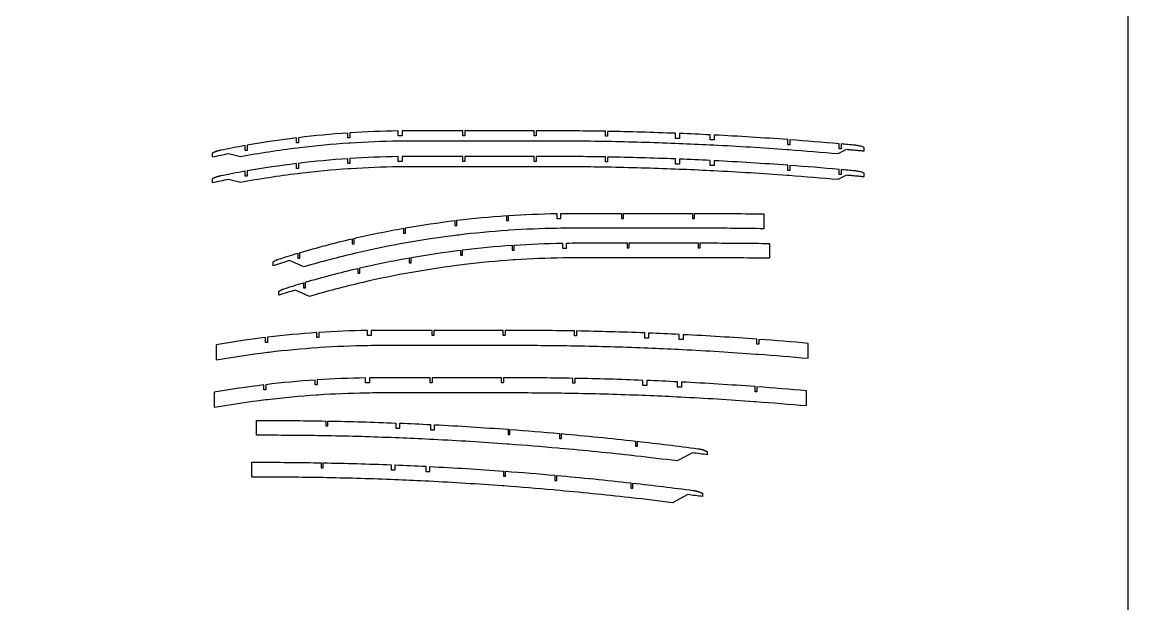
# Model space of a CAD drawing. Header units: inches. Extents: x -1514 to 1282, y -2074 to 286.
# Drawn here: x -522.1 to -298.4, y -108.6 to 9.2 of the extents above; entities that cross this region are included whole.
import ezdxf

# ---------------------------------------------------------------- set-up
doc = ezdxf.new("R2010")
doc.units = ezdxf.units.IN
doc.header["$LTSCALE"] = 0.1
doc.header["$MEASUREMENT"] = 0
doc.layers.add('pic', color=1, linetype='Continuous')

msp = doc.modelspace()

# ---------------------------------------------------------------- linework, layer by layer
at = {"color": 7, "linetype": 'Continuous', "lineweight": 25}
for points in [[(-351.7333, -16.85835), (-351.7333, -16.20151), (-351.8947, -16.12017), (-352.05845, -16.04768), (-352.22442, -15.98348), (-352.39245, -15.92699), (-352.56238, -15.87764), (-352.73407, -15.83487), (-352.90736, -15.79812), (-353.08211, -15.76681), (-353.25815, -15.74037), (-353.43535, -15.71824), (-353.61354, -15.69985, 0.001037447), (-356.38398, -15.44651), (-356.38398, -16.44651), (-356.78398, -16.44651), (-356.78398, -15.41089, 0.003741465), (-366.78398, -14.59878), (-366.78398, -15.59878), (-367.18398, -15.59878), (-367.18398, -14.56942, 0.005560235), (-382.06528, -13.6481), (-382.06528, -14.6481), (-382.86528, -14.6481), (-382.86528, -13.60798, 0.0023172), (-389.07276, -13.32918), (-389.07276, -14.32918), (-389.87276, -14.32918), (-389.87276, -13.29745, 0.005145681), (-403.66528, -12.90063), (-403.66528, -13.90063), (-404.06528, -13.90063), (-404.06528, -12.89336, 0.004468698), (-416.04776, -12.78626), (-418.09221, -12.78626), (-418.09221, -13.78626), (-418.49221, -13.78626), (-418.49221, -12.78626), (-432.49221, -12.78626), (-432.49221, -13.78626), (-432.89221, -13.78626), (-432.89221, -12.78626), (-442.89815, -12.78626, 0.002917111), (-445.17276, -12.79953), (-445.17276, -13.81051), (-445.97276, -13.81051), (-445.97276, -12.81051, 0.012570778), (-455.76528, -13.21137), (-455.76528, -14.23825), (-456.16528, -14.23825), (-456.16528, -13.23825, 0.012883211), (-466.16528, -14.17976), (-466.16528, -15.22826), (-466.56528, -15.22826), (-466.56528, -14.22826, 0.012967589), (-476.56528, -15.71549), (-476.56528, -16.78605), (-476.96528, -16.78605), (-476.96528, -15.78605, 0.006482829), (-481.9305, -16.73388), (-481.95831, -16.73962), (-481.9861, -16.74549), (-482.01386, -16.75147), (-482.04159, -16.75758), (-482.0693, -16.7638), (-482.09699, -16.77015), (-482.12464, -16.77662), (-482.15227, -16.78321), (-482.17987, -16.78992), (-482.20744, -16.79675), (-482.23497, -16.8037), (-482.26248, -16.81078), (-482.28995, -16.81797), (-482.31739, -16.82529), (-482.32423, -16.82714), (-482.33102, -16.82898), (-482.34461, -16.83268), (-482.37178, -16.84017), (-482.39895, -16.84777), (-482.4261, -16.85549), (-482.45323, -16.86333), (-482.48034, -16.87129), (-482.50743, -16.87937), (-482.5345, -16.88757), (-482.56155, -16.8959), (-482.58856, -16.90436), (-482.61554, -16.91295), (-482.64249, -16.92167), (-482.65595, -16.92608), (-482.6694, -16.93052), (-482.68284, -16.935), (-482.69627, -16.93951), (-482.70969, -16.94405), (-482.7231, -16.94863), (-482.7365, -16.95325), (-482.74989, -16.9579), (-482.76326, -16.96258), (-482.77663, -16.9673), (-482.78998, -16.97206), (-482.80332, -16.97685), (-482.81664, -16.98168), (-482.82995, -16.98654), (-482.84325, -16.99144), (-482.85654, -16.99638), (-482.86981, -17.00135), (-482.88306, -17.00637), (-482.8963, -17.01142), (-482.90953, -17.0165), (-482.92274, -17.02163), (-482.93593, -17.02679), (-482.94911, -17.03199), (-482.96228, -17.03723), (-482.97542, -17.04251), (-482.98855, -17.04783), (-483.00166, -17.05319), (-483.01475, -17.05859), (-483.02783, -17.06403), (-483.04088, -17.0695), (-483.05392, -17.07502), (-483.06694, -17.08058), (-483.07994, -17.08618), (-483.09292, -17.09182), (-483.10588, -17.0975), (-483.11882, -17.10323), (-483.13174, -17.10899), (-483.14463, -17.1148), (-483.15751, -17.12065), (-483.17037, -17.12654), (-483.1832, -17.13248), (-483.19601, -17.13846), (-483.2088, -17.14448), (-483.22156, -17.15054), (-483.23431, -17.15665), (-483.24703, -17.1628), (-483.25972, -17.169), (-483.27239, -17.17524), (-483.28504, -17.18152), (-483.29766, -17.18785), (-483.31026, -17.19422), (-483.32283, -17.20064), (-483.33537, -17.20711), (-483.34789, -17.21362), (-483.36039, -17.22018), (-483.37285, -17.22678), (-483.38529, -17.23343), (-483.39771, -17.24013), (-483.41009, -17.24687), (-483.42245, -17.25366), (-483.43478, -17.2605), (-483.44708, -17.26739), (-483.45935, -17.27432), (-483.47159, -17.2813), (-483.4838, -17.28833), (-483.49598, -17.29541), (-483.50814, -17.30254), (-483.52026, -17.30971), (-483.53235, -17.31694), (-483.54441, -17.32421), (-483.55644, -17.33154), (-483.56844, -17.33891), (-483.5804, -17.34634), (-483.59233, -17.35381), (-483.60423, -17.36134), (-483.6161, -17.36891), (-483.6161, -18.06566, -0.004345121), (-480.29634, -17.3868), (-477.89805, -17.98733, -0.0151774), (-466.32247, -16.21347), (-465.92657, -16.16546, -0.012883211), (-456.02916, -15.23361), (-455.63327, -15.20701), (-455.63327, -15.20701, -0.012570778), (-445.94122, -14.81026), (-445.14942, -14.7994, -0.002917111), (-442.89815, -14.78626), (-432.89221, -14.78626), (-432.49221, -14.78626), (-418.49221, -14.78626), (-418.09221, -14.78626), (-416.04776, -14.78626, -0.004468698), (-404.10103, -14.89304), (-403.70222, -14.90029, -0.005145681), (-389.95085, -15.29592), (-389.15324, -15.32756, -0.0023172), (-382.96427, -15.60553), (-382.16666, -15.64553, -0.005560235), (-367.32976, -16.5641), (-366.93095, -16.59337, -0.003741465), (-356.96078, -17.40306), (-355.21802, -16.53168), (-355.0127, -16.55042), (-354.80743, -16.56921), (-354.6022, -16.58807), (-354.39701, -16.60699), (-354.19187, -16.62597), (-353.98677, -16.645), (-353.78171, -16.6641), (-353.57669, -16.68326), (-353.37172, -16.70247), (-353.16678, -16.72175), (-352.96189, -16.74108), (-352.75703, -16.76048), (-352.55221, -16.77993), (-352.34743, -16.79945), (-352.14268, -16.81902), (-351.93797, -16.83866)], [(-351.7333, -22.05282), (-351.7333, -21.39597), (-351.8947, -21.31464), (-352.05845, -21.24215), (-352.22442, -21.17794), (-352.39245, -21.12145), (-352.56238, -21.07211), (-352.73407, -21.02934), (-352.90736, -20.99259), (-353.08211, -20.96127), (-353.25815, -20.93484), (-353.43535, -20.91271), (-353.61354, -20.89432, 0.001037447), (-356.38398, -20.64098), (-356.38398, -21.64098), (-356.78398, -21.64098), (-356.78398, -20.60536, 0.003741465), (-366.78398, -19.79324), (-366.78398, -20.79324), (-367.18398, -20.79324), (-367.18398, -19.76389, 0.005560235), (-382.06528, -18.84257), (-382.06528, -19.84257), (-382.86528, -19.84257), (-382.86528, -18.80245, 0.0023172), (-389.07276, -18.52365), (-389.07276, -19.52365), (-389.87276, -19.52365), (-389.87276, -18.49191, 0.005145681), (-403.66528, -18.09509), (-403.66528, -19.09509), (-404.06528, -19.09509), (-404.06528, -18.08782, 0.004468698), (-416.04776, -17.98073), (-418.09221, -17.98073), (-418.09221, -18.98073), (-418.49221, -18.98073), (-418.49221, -17.98073), (-432.49221, -17.98073), (-432.49221, -18.98073), (-432.89221, -18.98073), (-432.89221, -17.98073), (-442.89815, -17.98073, 0.002917111), (-445.17276, -17.994), (-445.17276, -19.00498), (-445.97276, -19.00498), (-445.97276, -18.00498, 0.012570778), (-455.76528, -18.40584), (-455.76528, -19.43271), (-456.16528, -19.43271), (-456.16528, -18.43271, 0.012883211), (-466.16528, -19.37423), (-466.16528, -20.42273), (-466.56528, -20.42273), (-466.56528, -19.42273, 0.012967589), (-476.56528, -20.90996), (-476.56528, -21.98052), (-476.96528, -21.98052), (-476.96528, -20.98052, 0.006482829), (-481.9305, -21.92834), (-481.95831, -21.93409), (-481.9861, -21.93995), (-482.01386, -21.94594), (-482.04159, -21.95204), (-482.0693, -21.95827), (-482.09699, -21.96462), (-482.12464, -21.97108), (-482.15227, -21.97767), (-482.17987, -21.98438), (-482.20744, -21.99122), (-482.23497, -21.99817), (-482.26248, -22.00524), (-482.28995, -22.01244), (-482.31739, -22.01976), (-482.32423, -22.0216), (-482.33102, -22.02344), (-482.34461, -22.02715), (-482.37178, -22.03464), (-482.39895, -22.04224), (-482.4261, -22.04996), (-482.45323, -22.0578), (-482.48034, -22.06576), (-482.50743, -22.07384), (-482.5345, -22.08204), (-482.56155, -22.09037), (-482.58856, -22.09883), (-482.61554, -22.10742), (-482.64249, -22.11614), (-482.65595, -22.12055), (-482.6694, -22.12499), (-482.68284, -22.12947), (-482.69627, -22.13398), (-482.70969, -22.13852), (-482.7231, -22.1431), (-482.7365, -22.14772), (-482.74989, -22.15236), (-482.76326, -22.15705), (-482.77663, -22.16177), (-482.78998, -22.16653), (-482.80332, -22.17132), (-482.81664, -22.17614), (-482.82995, -22.18101), (-482.84325, -22.18591), (-482.85654, -22.19085), (-482.86981, -22.19582), (-482.88306, -22.20083), (-482.8963, -22.20588), (-482.90953, -22.21097), (-482.92274, -22.2161), (-482.93593, -22.22126), (-482.94911, -22.22646), (-482.96228, -22.2317), (-482.97542, -22.23698), (-482.98855, -22.2423), (-483.00166, -22.24766), (-483.01475, -22.25306), (-483.02783, -22.25849), (-483.04088, -22.26397), (-483.05392, -22.26949), (-483.06694, -22.27505), (-483.07994, -22.28065), (-483.09292, -22.28629), (-483.10588, -22.29197), (-483.11882, -22.2977), (-483.13174, -22.30346), (-483.14463, -22.30927), (-483.15751, -22.31512), (-483.17037, -22.32101), (-483.1832, -22.32694), (-483.19601, -22.33292), (-483.2088, -22.33894), (-483.22156, -22.34501), (-483.23431, -22.35112), (-483.24703, -22.35727), (-483.25972, -22.36346), (-483.27239, -22.3697), (-483.28504, -22.37599), (-483.29766, -22.38232), (-483.31026, -22.38869), (-483.32283, -22.39511), (-483.33537, -22.40158), (-483.34789, -22.40809), (-483.36039, -22.41465), (-483.37285, -22.42125), (-483.38529, -22.4279), (-483.39771, -22.4346), (-483.41009, -22.44134), (-483.42245, -22.44813), (-483.43478, -22.45497), (-483.44708, -22.46185), (-483.45935, -22.46879), (-483.47159, -22.47577), (-483.4838, -22.4828), (-483.49598, -22.48988), (-483.50814, -22.497), (-483.52026, -22.50418), (-483.53235, -22.5114), (-483.54441, -22.51868), (-483.55644, -22.526), (-483.56844, -22.53338), (-483.5804, -22.5408), (-483.59233, -22.54828), (-483.60423, -22.5558), (-483.6161, -22.56338), (-483.6161, -23.26013, -0.004345121), (-480.29634, -22.58127), (-477.89805, -23.1818, -0.0151774), (-466.32247, -21.40794), (-465.92657, -21.35993, -0.012883211), (-456.02916, -20.42808), (-455.63327, -20.40148), (-455.63327, -20.40148, -0.012570778), (-445.94122, -20.00473), (-445.14942, -19.99386, -0.002917111), (-442.89815, -19.98073), (-432.89221, -19.98073), (-432.49221, -19.98073), (-418.49221, -19.98073), (-418.09221, -19.98073), (-416.04776, -19.98073, -0.004468698), (-404.10103, -20.0875), (-403.70222, -20.09475, -0.005145681), (-389.95085, -20.49039), (-389.15324, -20.52203, -0.0023172), (-382.96427, -20.79999), (-382.16666, -20.84, -0.005560235), (-367.32976, -21.75857), (-366.93095, -21.78783, -0.003741465), (-356.96078, -22.59753), (-355.21802, -21.72614), (-355.0127, -21.74488), (-354.80743, -21.76368), (-354.6022, -21.78254), (-354.39701, -21.80146), (-354.19187, -21.82043), (-353.98677, -21.83947), (-353.78171, -21.85857), (-353.57669, -21.87772), (-353.37172, -21.89694), (-353.16678, -21.91621), (-352.96189, -21.93555), (-352.75703, -21.95494), (-352.55221, -21.9744), (-352.34743, -21.99391), (-352.14268, -22.01349), (-351.93797, -22.03312)], [(-470.24223, -38.78578, -0.005283861), (-466.30507, -37.57181), (-466.30507, -38.57181), (-465.90507, -38.57181), (-465.90507, -37.45356, -0.014062872), (-455.30507, -34.65353), (-455.30507, -35.65353), (-454.90507, -35.65353), (-454.90507, -34.56026, -0.01309234), (-444.90507, -32.51399), (-444.90507, -33.51399), (-444.50507, -33.51399), (-444.50507, -32.44343, -0.012967589), (-434.50507, -30.9562), (-434.50507, -31.9562), (-434.10507, -31.9562), (-434.10507, -30.9077, -0.012883211), (-424.10507, -29.96619), (-424.10507, -30.96619), (-423.70507, -30.96619), (-423.70507, -29.93931, -0.012570778), (-413.91256, -29.53845), (-413.91256, -30.53845), (-413.11256, -30.53845), (-413.11256, -29.52747, -0.002917111), (-410.83795, -29.5142), (-400.83201, -29.5142), (-400.83201, -30.5142), (-400.43201, -30.5142), (-400.43201, -29.5142), (-386.43201, -29.5142), (-386.43201, -30.5142), (-386.03201, -30.5142), (-386.03201, -29.5142), (-383.98756, -29.5142, -0.004468698), (-372.00507, -29.6213), (-372.00507, -32.62178, 0.004488788), (-383.98756, -32.5142), (-386.03201, -32.5142), (-386.43201, -32.5142), (-400.43201, -32.5142), (-400.83201, -32.5142), (-410.83795, -32.5142, 0.002917111), (-413.07755, -32.52727), (-413.86524, -32.53808, 0.012570778), (-423.50706, -32.93277), (-423.9009, -32.95923, 0.012883211), (-433.74701, -33.88625), (-434.14086, -33.93401, 0.012967589), (-443.98696, -35.39835), (-444.38081, -35.46783, 0.01309234), (-454.22692, -37.48261), (-454.62076, -37.57444, 0.014062872), (-465.05763, -40.33138), (-467.94416, -39.04522, 0.004488155), (-471.28132, -40.1004), (-471.28132, -39.34588), (-471.27433, -39.33984), (-471.26732, -39.33383), (-471.26028, -39.32785), (-471.25322, -39.32189), (-471.24613, -39.31597), (-471.23902, -39.31007), (-471.23188, -39.3042), (-471.22472, -39.29836), (-471.21753, -39.29255), (-471.21032, -39.28676), (-471.20308, -39.28101), (-471.19582, -39.27528), (-471.18854, -39.26958), (-471.18123, -39.26391), (-471.1739, -39.25826), (-471.16654, -39.25265), (-471.15917, -39.24706), (-471.15177, -39.2415), (-471.14434, -39.23596), (-471.1369, -39.23046), (-471.12943, -39.22498), (-471.12194, -39.21953), (-471.11443, -39.21411), (-471.1069, -39.20871), (-471.09935, -39.20334), (-471.09177, -39.198), (-471.08418, -39.19269), (-471.07656, -39.1874), (-471.06893, -39.18214), (-471.06127, -39.17691), (-471.0536, -39.17171), (-471.0459, -39.16653), (-471.03819, -39.16138), (-471.03045, -39.15625), (-471.0227, -39.15116), (-471.01493, -39.14609), (-471.00714, -39.14104), (-470.99933, -39.13603), (-470.9915, -39.13103), (-470.98365, -39.12607), (-470.97579, -39.12113), (-470.96791, -39.11622), (-470.96001, -39.11134), (-470.9521, -39.10648), (-470.94417, -39.10165), (-470.93622, -39.09684), (-470.92826, -39.09206), (-470.92027, -39.08731), (-470.91228, -39.08258), (-470.90427, -39.07788), (-470.89624, -39.0732), (-470.88819, -39.06855), (-470.88014, -39.06393), (-470.87206, -39.05933), (-470.86398, -39.05476), (-470.85587, -39.05021), (-470.84776, -39.04569), (-470.83963, -39.04119), (-470.83148, -39.03672), (-470.82332, -39.03228), (-470.81515, -39.02786), (-470.80697, -39.02347), (-470.79877, -39.0191), (-470.79056, -39.01475), (-470.78234, -39.01043), (-470.7741, -39.00614), (-470.76586, -39.00187), (-470.7576, -38.99763), (-470.74933, -38.99341), (-470.74105, -38.98922), (-470.73275, -38.98505), (-470.72445, -38.98091), (-470.71614, -38.97679), (-470.70781, -38.97269), (-470.69948, -38.96862), (-470.69113, -38.96458), (-470.68278, -38.96056), (-470.67441, -38.95656), (-470.66604, -38.95259), (-470.65765, -38.94864), (-470.64926, -38.94472), (-470.64086, -38.94082), (-470.63245, -38.93694), (-470.62403, -38.93309), (-470.61561, -38.92927), (-470.60717, -38.92546), (-470.59873, -38.92169), (-470.59028, -38.91793), (-470.58182, -38.9142), (-470.57336, -38.91049), (-470.56489, -38.90681), (-470.56065, -38.90498), (-470.55637, -38.90313), (-470.54781, -38.89946), (-470.53924, -38.89582), (-470.53065, -38.8922), (-470.52206, -38.8886), (-470.51346, -38.88502), (-470.50484, -38.88147), (-470.49622, -38.87794), (-470.48758, -38.87444), (-470.47894, -38.87095), (-470.47028, -38.8675), (-470.46162, -38.86406), (-470.45295, -38.86065), (-470.44427, -38.85726), (-470.43557, -38.85389), (-470.42687, -38.85055), (-470.41816, -38.84723), (-470.40945, -38.84394), (-470.40072, -38.84067), (-470.39198, -38.83742), (-470.38324, -38.83419), (-470.37448, -38.83099), (-470.36572, -38.82781), (-470.35695, -38.82466), (-470.34817, -38.82153), (-470.33939, -38.81842), (-470.33059, -38.81534), (-470.32179, -38.81227), (-470.31298, -38.80924), (-470.30416, -38.80622), (-470.29534, -38.80323), (-470.2865, -38.80026), (-470.27766, -38.79732), (-470.26882, -38.7944), (-470.25996, -38.7915), (-470.2511, -38.78863)], [(-469.09112, -44.76977, -0.005283861), (-465.15397, -43.55581), (-465.15397, -44.55581), (-464.75397, -44.55581), (-464.75397, -43.43755, -0.014062872), (-454.15397, -40.63752), (-454.15397, -41.63752), (-453.75397, -41.63752), (-453.75397, -40.54426, -0.01309234), (-443.75397, -38.49799), (-443.75397, -39.49799), (-443.35397, -39.49799), (-443.35397, -38.42742, -0.012967589), (-433.35397, -36.9402), (-433.35397, -37.9402), (-432.95397, -37.9402), (-432.95397, -36.89169, -0.012883211), (-422.95397, -35.95018), (-422.95397, -36.95018), (-422.55397, -36.95018), (-422.55397, -35.92331, -0.012570778), (-412.76145, -35.52244), (-412.76145, -36.52244), (-411.96145, -36.52244), (-411.96145, -35.51147, -0.002917111), (-409.68684, -35.4982), (-399.6809, -35.4982), (-399.6809, -36.4982), (-399.2809, -36.4982), (-399.2809, -35.4982), (-385.2809, -35.4982), (-385.2809, -36.4982), (-384.8809, -36.4982), (-384.8809, -35.4982), (-382.83645, -35.4982, -0.004468698), (-370.85397, -35.60529), (-370.85397, -38.60577, 0.004488788), (-382.83645, -38.4982), (-384.8809, -38.4982), (-385.2809, -38.4982), (-399.2809, -38.4982), (-399.6809, -38.4982), (-409.68684, -38.4982, 0.002917111), (-411.92645, -38.51126), (-412.71413, -38.52207, 0.012570778), (-422.35595, -38.91676), (-422.7498, -38.94322, 0.012883211), (-432.5959, -39.87025), (-432.98975, -39.91801, 0.012967589), (-442.83586, -41.38234), (-443.2297, -41.45182, 0.01309234), (-453.07581, -43.4666), (-453.46965, -43.55843, 0.014062872), (-463.90653, -46.31537), (-466.79305, -45.02921, 0.004488155), (-470.13021, -46.0844), (-470.13021, -45.32988), (-470.12322, -45.32384), (-470.11621, -45.31783), (-470.10918, -45.31184), (-470.10211, -45.30589), (-470.09503, -45.29996), (-470.08791, -45.29406), (-470.08078, -45.2882), (-470.07361, -45.28235), (-470.06642, -45.27654), (-470.05921, -45.27076), (-470.05198, -45.265), (-470.04472, -45.25927), (-470.03743, -45.25357), (-470.03012, -45.2479), (-470.02279, -45.24226), (-470.01544, -45.23664), (-470.00806, -45.23105), (-470.00066, -45.22549), (-469.99324, -45.21996), (-469.98579, -45.21445), (-469.97832, -45.20897), (-469.97084, -45.20352), (-469.96332, -45.1981), (-469.95579, -45.19271), (-469.94824, -45.18734), (-469.94067, -45.182), (-469.93307, -45.17668), (-469.92546, -45.1714), (-469.91782, -45.16614), (-469.91016, -45.16091), (-469.90249, -45.1557), (-469.89479, -45.15052), (-469.88708, -45.14537), (-469.87934, -45.14025), (-469.87159, -45.13515), (-469.86382, -45.13008), (-469.85603, -45.12504), (-469.84822, -45.12002), (-469.84039, -45.11503), (-469.83255, -45.11006), (-469.82468, -45.10513), (-469.8168, -45.10021), (-469.80891, -45.09533), (-469.80099, -45.09047), (-469.79306, -45.08564), (-469.78511, -45.08083), (-469.77715, -45.07605), (-469.76917, -45.0713), (-469.76117, -45.06657), (-469.75316, -45.06187), (-469.74513, -45.0572), (-469.73709, -45.05255), (-469.72903, -45.04792), (-469.72096, -45.04332), (-469.71287, -45.03875), (-469.70476, -45.0342), (-469.69665, -45.02968), (-469.68852, -45.02519), (-469.68037, -45.02072), (-469.67222, -45.01627), (-469.66404, -45.01185), (-469.65586, -45.00746), (-469.64766, -45.00309), (-469.63945, -44.99875), (-469.63123, -44.99443), (-469.623, -44.99013), (-469.61475, -44.98587), (-469.60649, -44.98162), (-469.59822, -44.9774), (-469.58994, -44.97321), (-469.58165, -44.96904), (-469.57334, -44.9649), (-469.56503, -44.96078), (-469.5567, -44.95669), (-469.54837, -44.95262), (-469.54002, -44.94857), (-469.53167, -44.94455), (-469.5233, -44.94055), (-469.51493, -44.93658), (-469.50654, -44.93263), (-469.49815, -44.92871), (-469.48975, -44.92481), (-469.48134, -44.92094), (-469.47292, -44.91709), (-469.4645, -44.91326), (-469.45606, -44.90946), (-469.44762, -44.90568), (-469.43917, -44.90192), (-469.43072, -44.89819), (-469.42225, -44.89449), (-469.41378, -44.8908), (-469.40954, -44.88897), (-469.40527, -44.88713), (-469.3967, -44.88346), (-469.38813, -44.87981), (-469.37955, -44.87619), (-469.37095, -44.87259), (-469.36235, -44.86902), (-469.35373, -44.86546), (-469.34511, -44.86194), (-469.33647, -44.85843), (-469.32783, -44.85495), (-469.31918, -44.85149), (-469.31051, -44.84805), (-469.30184, -44.84464), (-469.29316, -44.84125), (-469.28447, -44.83789), (-469.27577, -44.83455), (-469.26706, -44.83123), (-469.25834, -44.82793), (-469.24961, -44.82466), (-469.24087, -44.82141), (-469.23213, -44.81819), (-469.22338, -44.81499), (-469.21461, -44.81181), (-469.20584, -44.80865), (-469.19706, -44.80552), (-469.18828, -44.80241), (-469.17948, -44.79933), (-469.17068, -44.79627), (-469.16187, -44.79323), (-469.15305, -44.79022), (-469.14423, -44.78722), (-469.1354, -44.78426), (-469.12656, -44.78131), (-469.11771, -44.77839), (-469.10885, -44.77549), (-469.09999, -44.77262)], [(-383.46927, -77.75068), (-383.46927, -78.3796, 0.00112038), (-386.44342, -77.98666), (-389.57225, -79.62369, 0.003145024), (-397.90921, -78.63115), (-398.30742, -78.5864, 0.00562217), (-413.24029, -77.08269), (-413.6385, -77.04723, 0.003741465), (-423.59375, -76.23875), (-423.99196, -76.20953, 0.005560235), (-438.80667, -75.29233), (-439.60309, -75.25239, 0.0023172), (-445.78279, -74.97484), (-446.57921, -74.94324, 0.005145681), (-460.31001, -74.5482), (-460.70822, -74.54096, 0.004468698), (-472.63708, -74.43435), (-474.68153, -74.43435), (-474.68153, -71.43435), (-472.63708, -71.43435, -0.004468698), (-460.6546, -71.54144), (-460.6546, -72.54871), (-460.2546, -72.54871), (-460.2546, -71.54871, -0.005145681), (-446.46208, -71.94553), (-446.46208, -72.97727), (-445.66208, -72.97727), (-445.66208, -71.97727, -0.0023172), (-439.4546, -72.25606), (-439.4546, -73.29619), (-438.6546, -73.29619), (-438.6546, -72.29619, -0.005560235), (-423.7733, -73.21751), (-423.7733, -74.24686), (-423.3733, -74.24686), (-423.3733, -73.24686, -0.003741465), (-413.3733, -74.05897), (-413.3733, -75.0946), (-412.9733, -75.0946), (-412.9733, -74.0946, -0.00562217), (-397.9733, -75.60507), (-397.9733, -76.65002), (-397.5733, -76.65002), (-397.5733, -75.65002, -0.004588999), (-385.3583, -77.14003), (-385.34288, -77.14207), (-385.32747, -77.14414), (-385.31205, -77.14625), (-385.29663, -77.1484), (-385.28122, -77.15058), (-385.2658, -77.15279), (-385.25039, -77.15504), (-385.23498, -77.15732), (-385.21957, -77.15964), (-385.20416, -77.162), (-385.18876, -77.16439), (-385.17335, -77.16681), (-385.15795, -77.16927), (-385.14255, -77.17177), (-385.12716, -77.17431), (-385.11177, -77.17688), (-385.09638, -77.17949), (-385.081, -77.18213), (-385.06562, -77.18482), (-385.05024, -77.18754), (-385.03487, -77.19029), (-385.01951, -77.19309), (-385.00415, -77.19592), (-384.98879, -77.1988), (-384.97344, -77.20171), (-384.9581, -77.20465), (-384.94276, -77.20764), (-384.92743, -77.21067), (-384.91211, -77.21373), (-384.89679, -77.21684), (-384.88148, -77.21998), (-384.86618, -77.22317), (-384.85089, -77.22639), (-384.8356, -77.22966), (-384.82032, -77.23296), (-384.80506, -77.23631), (-384.7898, -77.23969), (-384.77454, -77.24312), (-384.7593, -77.24658), (-384.74407, -77.25009), (-384.72885, -77.25364), (-384.71363, -77.25724), (-384.69843, -77.26087), (-384.68324, -77.26454), (-384.66806, -77.26826), (-384.65289, -77.27202), (-384.63773, -77.27582), (-384.62258, -77.27967), (-384.60744, -77.28356), (-384.59232, -77.28749), (-384.57721, -77.29146), (-384.56211, -77.29548), (-384.54702, -77.29954), (-384.53195, -77.30365), (-384.51689, -77.3078), (-384.50184, -77.31199), (-384.48681, -77.31623), (-384.47179, -77.32051), (-384.45679, -77.32484), (-384.4418, -77.32921), (-384.42682, -77.33363), (-384.41186, -77.33809), (-384.39692, -77.3426), (-384.38199, -77.34715), (-384.36707, -77.35175), (-384.35218, -77.3564), (-384.3373, -77.36109), (-384.32243, -77.36583), (-384.30758, -77.37062), (-384.29275, -77.37545), (-384.27794, -77.38033), (-384.26314, -77.38526), (-384.24837, -77.39023), (-384.23361, -77.39525), (-384.21886, -77.40032), (-384.20414, -77.40544), (-384.18944, -77.41061), (-384.17475, -77.41582), (-384.16009, -77.42108), (-384.14544, -77.42639), (-384.13082, -77.43176), (-384.11621, -77.43717), (-384.10162, -77.44262), (-384.08706, -77.44813), (-384.07251, -77.45369), (-384.05799, -77.4593), (-384.04349, -77.46496), (-384.02901, -77.47067), (-384.01455, -77.47642), (-384.00012, -77.48223), (-383.9857, -77.48809), (-383.97131, -77.49401), (-383.95694, -77.49997), (-383.9426, -77.50598), (-383.92827, -77.51205), (-383.91398, -77.51817), (-383.8997, -77.52433), (-383.89257, -77.52744), (-383.88901, -77.529), (-383.88543, -77.53056), (-383.87107, -77.5369), (-383.85674, -77.5433), (-383.84242, -77.54975), (-383.82813, -77.55627), (-383.81386, -77.56286), (-383.79963, -77.5695), (-383.78542, -77.57622), (-383.77124, -77.58299), (-383.75709, -77.58984), (-383.74297, -77.59675), (-383.72889, -77.60373), (-383.71484, -77.61078), (-383.70082, -77.6179), (-383.68685, -77.62509), (-383.67291, -77.63236), (-383.65901, -77.6397), (-383.64515, -77.64711), (-383.63133, -77.6546), (-383.61756, -77.66216), (-383.60383, -77.66981), (-383.59015, -77.67753), (-383.57651, -77.68532), (-383.56292, -77.6932), (-383.54939, -77.70116), (-383.5359, -77.70921), (-383.52918, -77.71326), (-383.52246, -77.71733), (-383.51577, -77.72143), (-383.50908, -77.72554), (-383.50241, -77.72968), (-383.49576, -77.73383), (-383.48911, -77.73801), (-383.48248, -77.74221), (-383.47587, -77.74643)], [(-384.40945, -86.2098), (-384.40945, -86.83872, 0.00112038), (-387.3836, -86.44578), (-390.51243, -88.08281, 0.003145024), (-398.84939, -87.09027), (-399.2476, -87.04553, 0.00562217), (-414.18047, -85.54181), (-414.57868, -85.50635, 0.003741465), (-424.53393, -84.69787), (-424.93214, -84.66865, 0.005560235), (-439.74685, -83.75145), (-440.54327, -83.71151, 0.0023172), (-446.72297, -83.43396), (-447.51939, -83.40236, 0.005145681), (-461.25019, -83.00732), (-461.6484, -83.00008, 0.004468698), (-473.57726, -82.89347), (-475.62171, -82.89347), (-475.62171, -79.89347), (-473.57726, -79.89347, -0.004468698), (-461.59478, -80.00056), (-461.59478, -81.00783), (-461.19478, -81.00783), (-461.19478, -80.00783, -0.005145681), (-447.40226, -80.40465), (-447.40226, -81.43639), (-446.60226, -81.43639), (-446.60226, -80.43639, -0.0023172), (-440.39478, -80.71518), (-440.39478, -81.75531), (-439.59478, -81.75531), (-439.59478, -80.75531, -0.005560235), (-424.71348, -81.67663), (-424.71348, -82.70598), (-424.31348, -82.70598), (-424.31348, -81.70598, -0.003741465), (-414.31348, -82.5181), (-414.31348, -83.55372), (-413.91348, -83.55372), (-413.91348, -82.55372, -0.00562217), (-398.91348, -84.06419), (-398.91348, -85.10914), (-398.51348, -85.10914), (-398.51348, -84.10914, -0.004588999), (-386.29848, -85.59915), (-386.28306, -85.60119), (-386.26765, -85.60327), (-386.25223, -85.60538), (-386.23681, -85.60752), (-386.2214, -85.6097), (-386.20599, -85.61191), (-386.19057, -85.61416), (-386.17516, -85.61644), (-386.15975, -85.61876), (-386.14434, -85.62112), (-386.12894, -85.62351), (-386.11353, -85.62593), (-386.09813, -85.6284), (-386.08273, -85.63089), (-386.06734, -85.63343), (-386.05195, -85.636), (-386.03656, -85.63861), (-386.02118, -85.64125), (-386.0058, -85.64394), (-385.99042, -85.64666), (-385.97505, -85.64942), (-385.95969, -85.65221), (-385.94433, -85.65504), (-385.92897, -85.65792), (-385.91362, -85.66083), (-385.89828, -85.66378), (-385.88294, -85.66676), (-385.86761, -85.66979), (-385.85229, -85.67286), (-385.83697, -85.67596), (-385.82167, -85.67911), (-385.80636, -85.68229), (-385.79107, -85.68551), (-385.77578, -85.68878), (-385.76051, -85.69208), (-385.74524, -85.69543), (-385.72998, -85.69881), (-385.71472, -85.70224), (-385.69948, -85.70571), (-385.68425, -85.70922), (-385.66903, -85.71277), (-385.65381, -85.71636), (-385.63861, -85.71999), (-385.62342, -85.72367), (-385.60824, -85.72738), (-385.59307, -85.73114), (-385.57791, -85.73495), (-385.56276, -85.73879), (-385.54762, -85.74268), (-385.5325, -85.74661), (-385.51739, -85.75058), (-385.50229, -85.7546), (-385.4872, -85.75866), (-385.47213, -85.76277), (-385.45707, -85.76692), (-385.44202, -85.77111), (-385.42699, -85.77535), (-385.41197, -85.77963), (-385.39697, -85.78396), (-385.38198, -85.78833), (-385.367, -85.79275), (-385.35204, -85.79721), (-385.3371, -85.80172), (-385.32217, -85.80627), (-385.30725, -85.81088), (-385.29236, -85.81552), (-385.27748, -85.82021), (-385.26261, -85.82495), (-385.24776, -85.82974), (-385.23293, -85.83457), (-385.21812, -85.83945), (-385.20332, -85.84438), (-385.18855, -85.84935), (-385.17379, -85.85437), (-385.15905, -85.85944), (-385.14432, -85.86456), (-385.12962, -85.86973), (-385.11493, -85.87494), (-385.10027, -85.8802), (-385.08562, -85.88552), (-385.071, -85.89088), (-385.05639, -85.89629), (-385.0418, -85.90175), (-385.02724, -85.90725), (-385.0127, -85.91281), (-384.99817, -85.91842), (-384.98367, -85.92408), (-384.96919, -85.92979), (-384.95473, -85.93555), (-384.9403, -85.94136), (-384.92588, -85.94722), (-384.91149, -85.95313), (-384.89712, -85.95909), (-384.88278, -85.9651), (-384.86846, -85.97117), (-384.85416, -85.97729), (-384.83988, -85.98346), (-384.83275, -85.98656), (-384.82919, -85.98812), (-384.82561, -85.98969), (-384.81125, -85.99602), (-384.79692, -86.00242), (-384.7826, -86.00888), (-384.76831, -86.0154), (-384.75405, -86.02198), (-384.73981, -86.02863), (-384.7256, -86.03534), (-384.71142, -86.04211), (-384.69727, -86.04896), (-384.68315, -86.05587), (-384.66907, -86.06285), (-384.65502, -86.0699), (-384.641, -86.07702), (-384.62703, -86.08422), (-384.61309, -86.09148), (-384.59919, -86.09882), (-384.58533, -86.10623), (-384.57151, -86.11372), (-384.55774, -86.12129), (-384.54401, -86.12893), (-384.53033, -86.13665), (-384.51669, -86.14445), (-384.5031, -86.15233), (-384.48957, -86.16029), (-384.47608, -86.16833), (-384.46936, -86.17238), (-384.46264, -86.17645), (-384.45595, -86.18055), (-384.44926, -86.18466), (-384.44259, -86.1888), (-384.43594, -86.19296), (-384.42929, -86.19713), (-384.42266, -86.20133), (-384.41605, -86.20556)]]:
    msp.add_lwpolyline(points, format="xyb", close=True, dxfattribs=at)
for points in [[(-424.34477, -54.20024), (-424.74477, -54.20024), (-424.74477, -53.20024), (-438.74477, -53.20024), (-438.74477, -54.20024), (-439.14477, -54.20024), (-439.14477, -53.20024), (-449.15071, -53.20024, 0.002917111), (-451.42531, -53.21351), (-451.42531, -54.22449), (-452.22531, -54.22449), (-452.22531, -53.22449, 0.012570778), (-462.01783, -53.62536), (-462.01783, -54.65223), (-462.41783, -54.65223), (-462.41783, -53.65223, 0.012883211), (-472.41783, -54.59374), (-472.41783, -55.64225), (-472.81783, -55.64225), (-472.81783, -54.64225, 0.012967589), (-482.81783, -56.12947), (-482.81783, -59.17597, -0.013653), (-472.45361, -57.62005), (-472.05977, -57.5723, -0.012883211), (-462.21366, -56.64527), (-461.81982, -56.61881, -0.012570778), (-452.178, -56.22412), (-451.39031, -56.21331, -0.002917111), (-449.15071, -56.20024), (-439.14477, -56.20024), (-438.74477, -56.20024), (-424.74477, -56.20024), (-424.34477, -56.20024), (-422.30031, -56.20024, -0.004468698), (-410.37145, -56.30686), (-409.97324, -56.3141, -0.005145681), (-396.24245, -56.70914), (-395.44603, -56.74074, -0.0023172), (-389.26632, -57.01828), (-388.4699, -57.05823, -0.005560235), (-373.6552, -57.97542), (-373.25699, -58.00465, -0.003841201), (-363.03653, -58.83672), (-363.03653, -55.82487, 0.003741465), (-373.03653, -55.01276), (-373.03653, -56.01276), (-373.43653, -56.01276), (-373.43653, -54.9834, 0.005560235), (-388.31783, -54.06209), (-388.31783, -55.06209), (-389.11783, -55.06209), (-389.11783, -54.02196, 0.0023172), (-395.32531, -53.74317), (-395.32531, -54.74317), (-396.12531, -54.74317), (-396.12531, -53.71143, 0.005145681), (-409.91783, -53.31461), (-409.91783, -54.31461), (-410.31783, -54.31461), (-410.31783, -53.30734, 0.004468698), (-422.30031, -53.20024), (-424.34477, -53.20024), (-424.34477, -54.18025)], [(-424.7139, -63.79497), (-425.1139, -63.79497), (-425.1139, -62.79497), (-439.1139, -62.79497), (-439.1139, -63.79497), (-439.5139, -63.79497), (-439.5139, -62.79497), (-449.51985, -62.79497, 0.002917111), (-451.79445, -62.80824), (-451.79445, -63.81922), (-452.59445, -63.81922), (-452.59445, -62.81922, 0.012570778), (-462.38697, -63.22008), (-462.38697, -64.24695), (-462.78697, -64.24695), (-462.78697, -63.24695, 0.012883211), (-472.78697, -64.18847), (-472.78697, -65.23697), (-473.18697, -65.23697), (-473.18697, -64.23697, 0.012967589), (-483.18697, -65.7242), (-483.18697, -68.77069, -0.013653), (-472.82275, -67.21478), (-472.42891, -67.16702, -0.012883211), (-462.5828, -66.24), (-462.18895, -66.21354, -0.012570778), (-452.54714, -65.81884), (-451.75945, -65.80804, -0.002917111), (-449.51985, -65.79497), (-439.5139, -65.79497), (-439.1139, -65.79497), (-425.1139, -65.79497), (-424.7139, -65.79497), (-422.66945, -65.79497, -0.004468698), (-410.74059, -65.90159), (-410.34238, -65.90882, -0.005145681), (-396.61158, -66.30387), (-395.81516, -66.33546, -0.0023172), (-389.63546, -66.61301), (-388.83904, -66.65296, -0.005560235), (-374.02433, -67.57015), (-373.62612, -67.59937, -0.003841201), (-363.40567, -68.43144), (-363.40567, -65.4196, 0.003741465), (-373.40567, -64.60748), (-373.40567, -65.60748), (-373.80567, -65.60748), (-373.80567, -64.57813, 0.005560235), (-388.68697, -63.65681), (-388.68697, -64.65681), (-389.48697, -64.65681), (-389.48697, -63.61669, 0.0023172), (-395.69445, -63.33789), (-395.69445, -64.33789), (-396.49445, -64.33789), (-396.49445, -63.30615, 0.005145681), (-410.28697, -62.90933), (-410.28697, -63.90933), (-410.68697, -63.90933), (-410.68697, -62.90206, 0.004468698), (-422.66945, -62.79497), (-424.7139, -62.79497), (-424.7139, -63.77497)]]:
    msp.add_lwpolyline(points, format="xyb", dxfattribs=at)
at = {"layer": 'pic'}
msp.add_lwpolyline([(-798.50785, 215.64713), (-298.37297, 215.64713), (-298.37297, -233.14899), (-798.50785, -233.14899)], close=True, dxfattribs=at)

doc.saveas('drawing.dxf')
